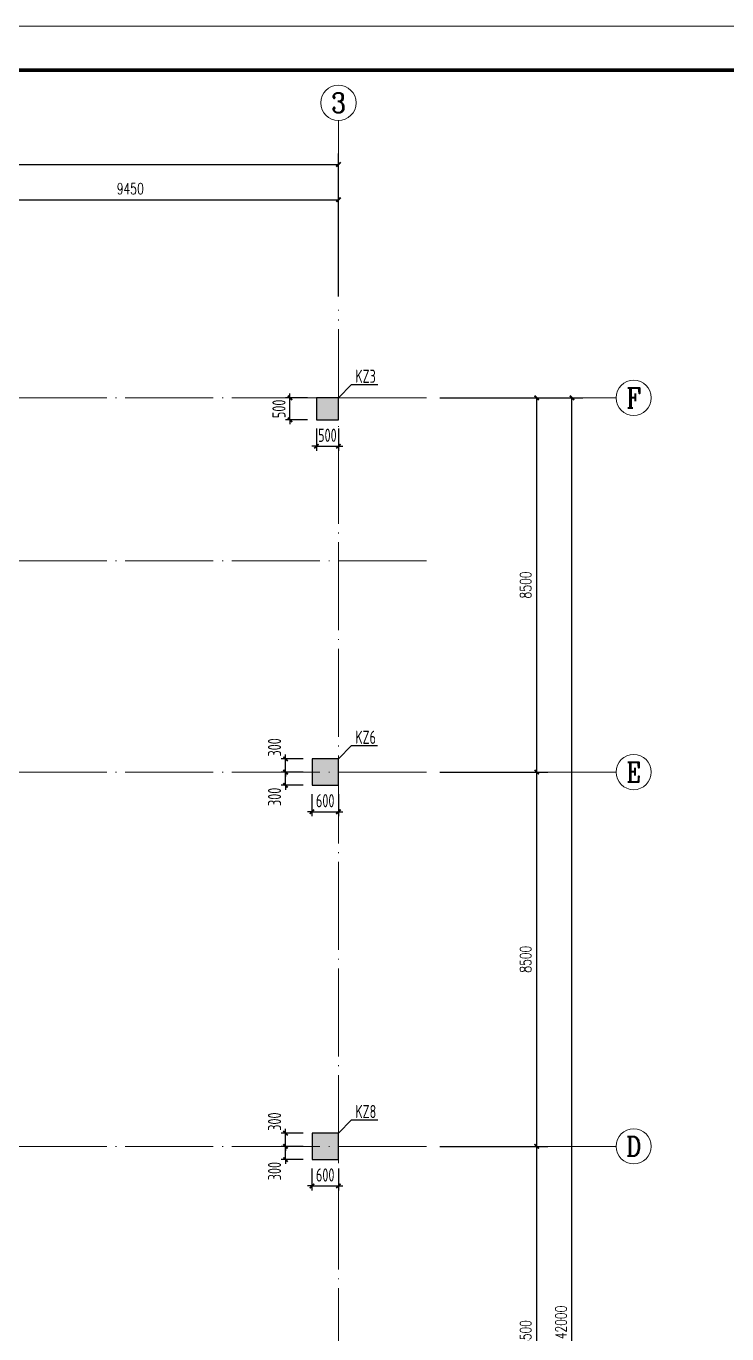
# Model space of a CAD drawing. Extents: x 3968514 to 5230306, y -516551 to -228246.
# Drawn here: x 4784034 to 4799936, y -329853 to -300153 of the extents above; entities that cross this region are included whole.
import ezdxf
from ezdxf.enums import TextEntityAlignment as Align

# ---------------------------------------------------------------- set-up
doc = ezdxf.new("R2010")
doc.units = 0
doc.header["$LTSCALE"] = 1000
doc.header["$MEASUREMENT"] = 0
doc.linetypes.add('DOTE', pattern=[2.42, 2, -0.2, 0.02, -0.2])
for name, color, linetype, lineweight in [('AXIS', 3, 'Continuous', 15), ('AXIS_TEXT', 7, 'Continuous', 15), ('COLU-DIM', 3, 'Continuous', 25), ('COLU-HATCH', 251, 'Continuous', 25), ('COLU-TEXT', 2, 'Continuous', 25), ('DOTE', 1, 'DOTE', 9), ('FRAME', 3, 'Continuous', 18)]:
    doc.layers.add(name, color=color, linetype=linetype, lineweight=lineweight)
doc.layers.add('COLU', color=7, linetype='Continuous')
doc.styles.add('_TCH_AXIS', font='COMPLEX', dxfattribs={"bigfont": 'GBCBIG'})
doc.styles.add('_TCH_DIM_T3', font='SIMPLEX.shx', dxfattribs={"width": 0.7, "bigfont": 'GBCBIG.shx'})
doc.styles.add('COMPLEX', font='COMPLEX')
doc.styles.add('FromPkpm', font='Tssdeng.shx', dxfattribs={"width": 0.7, "bigfont": 'hztxt.shx'})
doc.dimstyles.new('_TCH_ARCH&&100', dxfattribs={"dimtxt": 255, "dimasz": 100, "dimexe": 250, "dimexo": 300, "dimgap": 122.5, "dimtad": 1, "dimdec": 0, "dimzin": 0, "dimdsep": 46, "dimtxsty": '_TCH_DIM_T3', "dimblk": 'ARCHTICK', "dimcen": 0.09, "dimclrt": 7, "dimazin": 2, "dimtfac": 1, "dimtdec": 0, "dimtix": 1, "dimtmove": 2, "dimatfit": 3, "dimfxl": 150, "dimtolj": 1, "dimtzin": 0, "dimarcsym": 0})
doc.dimstyles.new('Pkpm_1', dxfattribs={"dimtxt": 250, "dimasz": 100, "dimexe": 100, "dimexo": 0.0625, "dimgap": 100, "dimtad": 1, "dimdec": 0, "dimrnd": 1, "dimzin": 0, "dimdsep": 46, "dimtxsty": 'FromPkpm', "dimblk1": 'ARCHTICK', "dimblk2": 'ARCHTICK', "dimsah": 1, "dimcen": 0.09, "dimdle": 100, "dimadec": 0, "dimazin": 0, "dimtfac": 1, "dimtdec": 0, "dimtix": 1, "dimtmove": 2, "dimatfit": 1, "dimfxl": 1, "dimtolj": 1, "dimtzin": 0, "dimarcsym": 0})

# ---------------------------------------------------------------- blocks, each defined once
blk = doc.blocks.new('A$C0B803521')
at = {"layer": 'FRAME', "lineweight": 18}
blk.add_line((-15943, 93652), (-100043, 93652), dxfattribs=at)
at = {"layer": 'FRAME', "lineweight": 140}
blk.add_line((-16943, 92652), (-97543, 92652), dxfattribs=at)
blk = doc.blocks.new('_ArchTick')
at = {"color": 0, "linetype": 'ByBlock', "const_width": 0.4}
blk.add_lwpolyline([(-0.5, -0.5), (0.5, 0.5)], dxfattribs=at)
blk = doc.blocks.new('*D503')
at = {"layer": 'COLU-DIM', "color": 0, "lineweight": -2, "transparency": 16777216}
for p, q in [((4789921, -325295), (4789921, -325195)), ((4790321, -325295), (4789821, -325295)), ((4789921, -325595), (4789921, -325295)), ((4790321, -325595), (4789821, -325595)), ((4789921, -325595), (4789921, -325695))]:
    blk.add_line(p, q, dxfattribs=at)
at = {"layer": 'Defpoints', "color": 0, "transparency": 16777216}
for p in [(4789921, -325295), (4790521, -325295), (4790521, -325595)]:
    blk.add_point(p, dxfattribs=at)
at = {"layer": 'COLU-DIM', "color": 0, "lineweight": -2, "transparency": 16777216, "xscale": 100, "yscale": 100, "zscale": 100}
for p, rotation in [((4789921, -325295), 270), ((4789921, -325595), 90)]:
    blk.add_blockref('_ArchTick', p, dxfattribs=dict(at, rotation=rotation))
at = {"layer": 'COLU-DIM', "color": 7, "transparency": 16777216, "insert": (4789671, -325033), "char_height": 300, "attachment_point": 5, "rotation": 90, "style": 'FromPkpm'}
blk.add_mtext('\\A1;300', dxfattribs=at)
blk = doc.blocks.new('*D502')
at = {"layer": 'COLU-DIM', "color": 0, "lineweight": -2, "transparency": 16777216}
for p, q in [((4789921, -325595), (4789921, -325495)), ((4790321, -325595), (4789821, -325595)), ((4789921, -325895), (4789921, -325595)), ((4790321, -325895), (4789821, -325895)), ((4789921, -325895), (4789921, -325995))]:
    blk.add_line(p, q, dxfattribs=at)
at = {"layer": 'Defpoints', "color": 0, "transparency": 16777216}
for p in [(4789921, -325595), (4790521, -325595), (4790521, -325895)]:
    blk.add_point(p, dxfattribs=at)
at = {"layer": 'COLU-DIM', "color": 0, "lineweight": -2, "transparency": 16777216, "xscale": 100, "yscale": 100, "zscale": 100}
for p, rotation in [((4789921, -325595), 270), ((4789921, -325895), 90)]:
    blk.add_blockref('_ArchTick', p, dxfattribs=dict(at, rotation=rotation))
at = {"layer": 'COLU-DIM', "color": 7, "transparency": 16777216, "insert": (4789671, -326157), "char_height": 300, "attachment_point": 5, "rotation": 90, "style": 'FromPkpm'}
blk.add_mtext('\\A1;300', dxfattribs=at)
blk = doc.blocks.new('*D500')
at = {"layer": 'COLU-DIM', "color": 0, "lineweight": -2, "transparency": 16777216}
for p, q in [((4790621, -309295), (4790621, -309795)), ((4791121, -309295), (4791121, -309795)), ((4790621, -309695), (4790521, -309695)), ((4790621, -309695), (4791121, -309695)), ((4791121, -309695), (4791221, -309695))]:
    blk.add_line(p, q, dxfattribs=at)
at = {"layer": 'Defpoints', "color": 0, "transparency": 16777216}
for p in [(4790621, -309095), (4791121, -309095), (4791121, -309695)]:
    blk.add_point(p, dxfattribs=at)
at = {"layer": 'COLU-DIM', "color": 0, "lineweight": -2, "transparency": 16777216, "xscale": 100, "yscale": 100, "zscale": 100}
blk.add_blockref('_ArchTick', (4790621, -309695), dxfattribs=at)
at = {"layer": 'COLU-DIM', "color": 0, "lineweight": -2, "transparency": 16777216, "xscale": 100, "yscale": 100, "zscale": 100, "rotation": 180}
blk.add_blockref('_ArchTick', (4791121, -309695), dxfattribs=at)
at = {"layer": 'COLU-DIM', "color": 7, "transparency": 16777216, "insert": (4790871, -309445), "char_height": 300, "attachment_point": 5, "style": 'FromPkpm'}
blk.add_mtext('\\A1;500', dxfattribs=at)
blk = doc.blocks.new('*D499')
at = {"layer": 'COLU-DIM', "color": 0, "lineweight": -2, "transparency": 16777216}
for p, q in [((4790521, -326095), (4790521, -326595)), ((4791121, -326095), (4791121, -326595)), ((4790521, -326495), (4790421, -326495)), ((4790521, -326495), (4791121, -326495)), ((4791121, -326495), (4791221, -326495))]:
    blk.add_line(p, q, dxfattribs=at)
at = {"layer": 'Defpoints', "color": 0, "transparency": 16777216}
for p in [(4790521, -325895), (4791121, -325895), (4791121, -326495)]:
    blk.add_point(p, dxfattribs=at)
at = {"layer": 'COLU-DIM', "color": 0, "lineweight": -2, "transparency": 16777216, "xscale": 100, "yscale": 100, "zscale": 100}
blk.add_blockref('_ArchTick', (4790521, -326495), dxfattribs=at)
at = {"layer": 'COLU-DIM', "color": 0, "lineweight": -2, "transparency": 16777216, "xscale": 100, "yscale": 100, "zscale": 100, "rotation": 180}
blk.add_blockref('_ArchTick', (4791121, -326495), dxfattribs=at)
at = {"layer": 'COLU-DIM', "color": 7, "transparency": 16777216, "insert": (4790821, -326245), "char_height": 300, "attachment_point": 5, "style": 'FromPkpm'}
blk.add_mtext('\\A1;600', dxfattribs=at)
blk = doc.blocks.new('*D496')
at = {"layer": 'COLU-DIM', "color": 0, "lineweight": -2, "transparency": 16777216}
for p, q in [((4790521, -317595), (4790521, -318095)), ((4791121, -317595), (4791121, -318095)), ((4790521, -317995), (4790421, -317995)), ((4790521, -317995), (4791121, -317995)), ((4791121, -317995), (4791221, -317995))]:
    blk.add_line(p, q, dxfattribs=at)
at = {"layer": 'Defpoints', "color": 0, "transparency": 16777216}
for p in [(4790521, -317395), (4791121, -317395), (4791121, -317995)]:
    blk.add_point(p, dxfattribs=at)
at = {"layer": 'COLU-DIM', "color": 0, "lineweight": -2, "transparency": 16777216, "xscale": 100, "yscale": 100, "zscale": 100}
blk.add_blockref('_ArchTick', (4790521, -317995), dxfattribs=at)
at = {"layer": 'COLU-DIM', "color": 0, "lineweight": -2, "transparency": 16777216, "xscale": 100, "yscale": 100, "zscale": 100, "rotation": 180}
blk.add_blockref('_ArchTick', (4791121, -317995), dxfattribs=at)
at = {"layer": 'COLU-DIM', "color": 7, "transparency": 16777216, "insert": (4790821, -317745), "char_height": 300, "attachment_point": 5, "style": 'FromPkpm'}
blk.add_mtext('\\A1;600', dxfattribs=at)
blk = doc.blocks.new('*D495')
at = {"layer": 'COLU-DIM', "color": 0, "lineweight": -2, "transparency": 16777216}
for p, q in [((4790321, -317095), (4789821, -317095)), ((4789921, -317095), (4789921, -316995)), ((4789921, -317395), (4789921, -317095)), ((4790321, -317395), (4789821, -317395)), ((4789921, -317395), (4789921, -317495))]:
    blk.add_line(p, q, dxfattribs=at)
at = {"layer": 'Defpoints', "color": 0, "transparency": 16777216}
for p in [(4789921, -317095), (4790521, -317095), (4790521, -317395)]:
    blk.add_point(p, dxfattribs=at)
at = {"layer": 'COLU-DIM', "color": 0, "lineweight": -2, "transparency": 16777216, "xscale": 100, "yscale": 100, "zscale": 100}
for p, rotation in [((4789921, -317095), 270), ((4789921, -317395), 90)]:
    blk.add_blockref('_ArchTick', p, dxfattribs=dict(at, rotation=rotation))
at = {"layer": 'COLU-DIM', "color": 7, "transparency": 16777216, "insert": (4789671, -317657), "char_height": 300, "attachment_point": 5, "rotation": 90, "style": 'FromPkpm'}
blk.add_mtext('\\A1;300', dxfattribs=at)
blk = doc.blocks.new('*D493')
at = {"layer": 'COLU-DIM', "color": 0, "lineweight": -2, "transparency": 16777216}
for p, q in [((4790321, -316795), (4789821, -316795)), ((4789921, -316795), (4789921, -316695)), ((4789921, -317095), (4789921, -316795)), ((4790321, -317095), (4789821, -317095)), ((4789921, -317095), (4789921, -317195))]:
    blk.add_line(p, q, dxfattribs=at)
at = {"layer": 'Defpoints', "color": 0, "transparency": 16777216}
for p in [(4789921, -316795), (4790521, -316795), (4790521, -317095)]:
    blk.add_point(p, dxfattribs=at)
at = {"layer": 'COLU-DIM', "color": 0, "lineweight": -2, "transparency": 16777216, "xscale": 100, "yscale": 100, "zscale": 100}
for p, rotation in [((4789921, -316795), 270), ((4789921, -317095), 90)]:
    blk.add_blockref('_ArchTick', p, dxfattribs=dict(at, rotation=rotation))
at = {"layer": 'COLU-DIM', "color": 7, "transparency": 16777216, "insert": (4789671, -316533), "char_height": 300, "attachment_point": 5, "rotation": 90, "style": 'FromPkpm'}
blk.add_mtext('\\A1;300', dxfattribs=at)
blk = doc.blocks.new('*D489')
at = {"layer": 'COLU-DIM', "color": 0, "lineweight": -2, "transparency": 16777216}
for p, q in [((4790021, -308595), (4790021, -308495)), ((4790421, -308595), (4789921, -308595)), ((4790021, -309095), (4790021, -308595)), ((4790421, -309095), (4789921, -309095)), ((4790021, -309095), (4790021, -309195))]:
    blk.add_line(p, q, dxfattribs=at)
at = {"layer": 'Defpoints', "color": 0, "transparency": 16777216}
for p in [(4790021, -308595), (4790621, -308595), (4790621, -309095)]:
    blk.add_point(p, dxfattribs=at)
at = {"layer": 'COLU-DIM', "color": 0, "lineweight": -2, "transparency": 16777216, "xscale": 100, "yscale": 100, "zscale": 100}
for p, rotation in [((4790021, -308595), 270), ((4790021, -309095), 90)]:
    blk.add_blockref('_ArchTick', p, dxfattribs=dict(at, rotation=rotation))
at = {"layer": 'COLU-DIM', "color": 7, "transparency": 16777216, "insert": (4789771, -308845), "char_height": 300, "attachment_point": 5, "rotation": 90, "style": 'FromPkpm'}
blk.add_mtext('\\A1;500', dxfattribs=at)
blk = doc.blocks.new('_AXISO')
blk.add_circle((0, 0), 0.5)
at = {"layer": 'AXIS_TEXT', "style": 'COMPLEX', "width": 1.041667}
blk.add_attdef('A', text='', height=0.56, dxfattribs=at).set_placement((-0.25, -0.28), (0.25, -0.28), align=Align.FIT)
blk = doc.blocks.new('*D1344')
at = {"layer": 'AXIS', "color": 0, "lineweight": -2, "transparency": 16777216}
for p, q in [((0, 2300), (0, 5550)), ((17000, 2300), (17000, 5550)), ((0, 5300), (17000, 5300))]:
    blk.add_line(p, q, dxfattribs=at)
at = {"layer": 'Defpoints', "color": 0, "transparency": 16777216}
for p in [(17000, 5300), (0, 2000), (17000, 2000)]:
    blk.add_point(p, dxfattribs=at)
at = {"layer": 'AXIS', "color": 0, "lineweight": -2, "transparency": 16777216, "xscale": 100, "yscale": 100, "zscale": 100, "rotation": 180}
blk.add_blockref('_ArchTick', (0, 5300), dxfattribs=at)
at = {"layer": 'AXIS', "color": 0, "lineweight": -2, "transparency": 16777216, "xscale": 100, "yscale": 100, "zscale": 100}
blk.add_blockref('_ArchTick', (17000, 5300), dxfattribs=at)
at = {"layer": 'AXIS', "color": 7, "transparency": 16777216, "insert": (8500, 5550), "char_height": 255, "attachment_point": 5, "style": '_TCH_DIM_T3'}
blk.add_mtext('\\A1;17000', dxfattribs=at)
blk = doc.blocks.new('*D1346')
at = {"layer": 'AXIS', "color": 0, "lineweight": -2, "transparency": 16777216}
for p, q in [((7550, 2300), (7550, 4750)), ((7550, 4500), (17000, 4500)), ((17000, 2300), (17000, 4750))]:
    blk.add_line(p, q, dxfattribs=at)
at = {"layer": 'Defpoints', "color": 0, "transparency": 16777216}
for p in [(17000, 4500), (7550, 2000), (17000, 2000)]:
    blk.add_point(p, dxfattribs=at)
at = {"layer": 'AXIS', "color": 0, "lineweight": -2, "transparency": 16777216, "xscale": 100, "yscale": 100, "zscale": 100, "rotation": 180}
blk.add_blockref('_ArchTick', (7550, 4500), dxfattribs=at)
at = {"layer": 'AXIS', "color": 0, "lineweight": -2, "transparency": 16777216, "xscale": 100, "yscale": 100, "zscale": 100}
blk.add_blockref('_ArchTick', (17000, 4500), dxfattribs=at)
at = {"layer": 'AXIS', "color": 7, "transparency": 16777216, "insert": (12275, 4750), "char_height": 255, "attachment_point": 5, "style": '_TCH_DIM_T3'}
blk.add_mtext('\\A1;9450', dxfattribs=at)
blk = doc.blocks.new('*D1347')
at = {"layer": 'AXIS', "color": 0, "lineweight": -2, "transparency": 16777216}
for p, q in [((19300, 0), (22550, 0)), ((22300, -42000), (22300, 0)), ((19300, -42000), (22550, -42000))]:
    blk.add_line(p, q, dxfattribs=at)
at = {"layer": 'Defpoints', "color": 0, "transparency": 16777216}
for p in [(19000, 0), (22300, 0), (19000, -42000)]:
    blk.add_point(p, dxfattribs=at)
at = {"layer": 'AXIS', "color": 0, "lineweight": -2, "transparency": 16777216, "xscale": 100, "yscale": 100, "zscale": 100}
for p, rotation in [((22300, 0), 90), ((22300, -42000), 270)]:
    blk.add_blockref('_ArchTick', p, dxfattribs=dict(at, rotation=rotation))
at = {"layer": 'AXIS', "color": 7, "transparency": 16777216, "insert": (22050, -21000), "char_height": 255, "attachment_point": 5, "rotation": 90, "style": '_TCH_DIM_T3'}
blk.add_mtext('\\A1;42000', dxfattribs=at)
blk = doc.blocks.new('*D1350')
at = {"layer": 'AXIS', "color": 0, "lineweight": -2, "transparency": 16777216}
for p, q in [((19300, -17000), (21750, -17000)), ((21500, -25500), (21500, -17000)), ((19300, -25500), (21750, -25500))]:
    blk.add_line(p, q, dxfattribs=at)
at = {"layer": 'Defpoints', "color": 0, "transparency": 16777216}
for p in [(19000, -17000), (21500, -17000), (19000, -25500)]:
    blk.add_point(p, dxfattribs=at)
at = {"layer": 'AXIS', "color": 0, "lineweight": -2, "transparency": 16777216, "xscale": 100, "yscale": 100, "zscale": 100}
for p, rotation in [((21500, -17000), 90), ((21500, -25500), 270)]:
    blk.add_blockref('_ArchTick', p, dxfattribs=dict(at, rotation=rotation))
at = {"layer": 'AXIS', "color": 7, "transparency": 16777216, "insert": (21250, -21250), "char_height": 255, "attachment_point": 5, "rotation": 90, "style": '_TCH_DIM_T3'}
blk.add_mtext('\\A1;8500', dxfattribs=at)
blk = doc.blocks.new('*D1351')
at = {"layer": 'AXIS', "color": 0, "lineweight": -2, "transparency": 16777216}
for p, q in [((19300, -8500), (21750, -8500)), ((21500, -17000), (21500, -8500)), ((19300, -17000), (21750, -17000))]:
    blk.add_line(p, q, dxfattribs=at)
at = {"layer": 'Defpoints', "color": 0, "transparency": 16777216}
for p in [(19000, -8500), (21500, -8500), (19000, -17000)]:
    blk.add_point(p, dxfattribs=at)
at = {"layer": 'AXIS', "color": 0, "lineweight": -2, "transparency": 16777216, "xscale": 100, "yscale": 100, "zscale": 100}
for p, rotation in [((21500, -8500), 90), ((21500, -17000), 270)]:
    blk.add_blockref('_ArchTick', p, dxfattribs=dict(at, rotation=rotation))
at = {"layer": 'AXIS', "color": 7, "transparency": 16777216, "insert": (21250, -12750), "char_height": 255, "attachment_point": 5, "rotation": 90, "style": '_TCH_DIM_T3'}
blk.add_mtext('\\A1;8500', dxfattribs=at)
blk = doc.blocks.new('*D1352')
at = {"layer": 'AXIS', "color": 0, "lineweight": -2, "transparency": 16777216}
for p, q in [((19300, 0), (21750, 0)), ((21500, -8500), (21500, 0)), ((19300, -8500), (21750, -8500))]:
    blk.add_line(p, q, dxfattribs=at)
at = {"layer": 'Defpoints', "color": 0, "transparency": 16777216}
for p in [(19000, 0), (21500, 0), (19000, -8500)]:
    blk.add_point(p, dxfattribs=at)
at = {"layer": 'AXIS', "color": 0, "lineweight": -2, "transparency": 16777216, "xscale": 100, "yscale": 100, "zscale": 100}
for p, rotation in [((21500, 0), 90), ((21500, -8500), 270)]:
    blk.add_blockref('_ArchTick', p, dxfattribs=dict(at, rotation=rotation))
at = {"layer": 'AXIS', "color": 7, "transparency": 16777216, "insert": (21250, -4250), "char_height": 255, "attachment_point": 5, "rotation": 90, "style": '_TCH_DIM_T3'}
blk.add_mtext('\\A1;8500', dxfattribs=at)
blk = doc.blocks.new('A$Cbcbeac01')
at = {"layer": 'AXIS'}
for p, q in [((17000, 2300), (17000, 6300)), ((19300, 0), (23300, 0)), ((19300, -8500), (23300, -8500)), ((19300, -17000), (23300, -17000))]:
    blk.add_line(p, q, dxfattribs=at)
at = {"layer": 'DOTE'}
for p, q in [((17000, -44000), (17000, 2000)), ((19000, 0), (-2000, 0)), ((19000, -8500), (-2000, -8500)), ((19000, -17000), (-2000, -17000))]:
    blk.add_line(p, q, dxfattribs=at)
at = {"layer": 'AXIS'}
ref = blk.add_blockref('_AXISO', (17000, 6700), dxfattribs=dict(at, xscale=800, yscale=800, zscale=800))
ref.add_attrib('A', '3', dxfattribs={"layer": 'AXIS_TEXT', "height": 453.8, "style": '_TCH_AXIS', "width": 1.084746}).set_placement((16835.9, 6473.1), (17164.1, 6473.1), align=Align.FIT)
ref = blk.add_blockref('_AXISO', (23700, 0), dxfattribs=dict(at, xscale=800, yscale=800, zscale=800))
ref.add_attrib('A', 'F', dxfattribs={"layer": 'AXIS_TEXT', "height": 448.3, "style": '_TCH_AXIS', "width": 0.982456}).set_placement((23532.2, -224.2), (23867.8, -224.2), align=Align.FIT)
ref = blk.add_blockref('_AXISO', (23700, -8500), dxfattribs=dict(at, xscale=800, yscale=800, zscale=800))
ref.add_attrib('A', 'E', dxfattribs={"layer": 'AXIS_TEXT', "height": 448.3, "style": '_TCH_AXIS', "width": 0.982456}).set_placement((23532.2, -8724.2), (23867.8, -8724.2), align=Align.FIT)
ref = blk.add_blockref('_AXISO', (23700, -17000), dxfattribs=dict(at, xscale=800, yscale=800, zscale=800))
ref.add_attrib('A', 'D', dxfattribs={"layer": 'AXIS_TEXT', "height": 448.3, "style": '_TCH_AXIS', "width": 0.924665}).set_placement((23532.2, -17224.2), (23867.8, -17224.2), align=Align.FIT)
for p1, p2, distance, picture, middle in [((0, 2000), (17000, 2000), 3300, '*D1344', (8500, 5550)), ((7550, 2000), (17000, 2000), 2500, '*D1346', (12275, 4750)), ((19000, -42000), (19000, 0), -3300, '*D1347', (22050, -21000)), ((19000, -8500), (19000, 0), -2500, '*D1352', (21250, -4250)), ((19000, -17000), (19000, -8500), -2500, '*D1351', (21250, -12750)), ((19000, -25500), (19000, -17000), -2500, '*D1350', (21250, -21250))]:
    dim = blk.add_aligned_dim(p1=p1, p2=p2, distance=distance, dimstyle='_TCH_ARCH&&100', dxfattribs=at)
    dim.commit()
    dim.dimension.update_dxf_attribs({"geometry": picture, "text_midpoint": middle})

msp = doc.modelspace()

# ---------------------------------------------------------------- hatches: boundary and pattern name
at = {"layer": 'COLU-HATCH', "transparency": 33554687}
for points in [[(4791121.45576, -309094.70408), (4791121.45576, -308594.70408), (4790621.45576, -308594.70408), (4790621.45576, -309094.70408)], [(4791121.45576, -317394.70408), (4791121.45576, -316794.70408), (4790521.45576, -316794.70408), (4790521.45576, -317394.70408)], [(4791121.45576, -325894.70408), (4791121.45576, -325294.70408), (4790521.45576, -325294.70408), (4790521.45576, -325894.70408)]]:
    msp.add_hatch(color=256, dxfattribs=at).paths.add_polyline_path(points, flags=0)

# ---------------------------------------------------------------- linework, layer by layer
at = {"layer": 'COLU', "elevation": -0.30417}
for points in [[(4791121.45576, -309094.70408), (4791121.45576, -308594.70408), (4790621.45576, -308594.70408), (4790621.45576, -309094.70408)], [(4791121.45576, -317394.70408), (4791121.45576, -316794.70408), (4790521.45576, -316794.70408), (4790521.45576, -317394.70408)], [(4791121.45576, -325894.70408), (4791121.45576, -325294.70408), (4790521.45576, -325294.70408), (4790521.45576, -325894.70408)]]:
    msp.add_lwpolyline(points, close=True, dxfattribs=at)
at = {"layer": 'COLU-TEXT'}
for p, q in [((4791121.45576, -308594.70408, -0.30417), (4791421.45576, -308294.70408, -0.30417)), ((4791421.45576, -308294.70408, -0.30417), (4792012.65497, -308294.70408, -0.30417)), ((4791121.45576, -316794.70408, -0.30417), (4791421.45576, -316494.70408, -0.30417)), ((4791421.45576, -316494.70408, -0.30417), (4792004.77997, -316494.70408, -0.30417)), ((4791121.45576, -325294.70408, -0.30417), (4791421.45576, -324994.70408, -0.30417)), ((4791421.45576, -324994.70408, -0.30417), (4792012.65497, -324994.70408, -0.30417))]:
    msp.add_line(p, q, dxfattribs=at)
at = {"layer": 'DOTE'}
msp.add_line((4793121.45576, -312294.70408, -0.30417), (4772121.45576, -312294.70408, -0.30417), dxfattribs=at)

# ---------------------------------------------------------------- block references
for name, p in [('A$C0B803521', (4860630.60781, -393805.3043)), ('A$Cbcbeac01', (4774121.45576, -308594.70505, -0.30417))]:
    msp.add_blockref(name, p)

# ---------------------------------------------------------------- texts
at = {"layer": 'COLU-TEXT', "style": 'FromPkpm', "width": 0.7}
for s, p in [('KZ3', (4791504.45576, -308254.70408, -0.30417)), ('KZ6', (4791504.45576, -316454.70408, -0.30417)), ('KZ8', (4791504.45576, -324954.70408, -0.30417))]:
    msp.add_text(s, height=300, dxfattribs=at).set_placement(p)

# ---------------------------------------------------------------- dimensions: what is measured, and where the dimension line sits
at = {"layer": 'COLU-DIM'}
for p1, p2, distance, picture, middle in [((4790621.45576, -309094.70408, -0.30417), (4790621.45576, -308594.70408, -0.30417), 600, '*D489', (4789771.45576, -308844.70408, -0.30417)), ((4790621.45576, -309094.70408, -0.30417), (4791121.45576, -309094.70408, -0.30417), -600, '*D500', (4790871.45576, -309444.70408, -0.30417)), ((4790521.45576, -317394.70408, -0.30417), (4791121.45576, -317394.70408, -0.30417), -600, '*D496', (4790821.45576, -317744.70408, -0.30417)), ((4790521.45576, -325894.70408, -0.30417), (4791121.45576, -325894.70408, -0.30417), -600, '*D499', (4790821.45576, -326244.70408, -0.30417))]:
    dim = msp.add_aligned_dim(p1=p1, p2=p2, distance=distance, dimstyle='Pkpm_1', override={"dimscale": 1, "dimtxt": 300, "dimasz": 100, "dimexe": 100, "dimexo": 200, "dimtad": 1, "dimjust": 0, "dimtih": 0, "dimtoh": 0, "dimdle": 100, "dimclrt": 7, "dimtix": 1, "dimtmove": 2, "dimatfit": 3}, dxfattribs=at)
    dim.commit()
    dim.dimension.update_dxf_attribs({"geometry": picture, "text_midpoint": middle})
for base, p1, p2, picture, middle in [((4789921.45576, -316794.70408, -0.30417), (4790521.45576, -317094.70408, -0.30417), (4790521.45576, -316794.70408, -0.30417), '*D493', (4789671.45576, -316532.70408, -0.30417)), ((4789921.45576, -317094.70408, -0.30417), (4790521.45576, -317394.70408, -0.30417), (4790521.45576, -317094.70408, -0.30417), '*D495', (4789671.45576, -317656.70408, -0.30417)), ((4789921.45576, -325294.70408, -0.30417), (4790521.45576, -325594.70408, -0.30417), (4790521.45576, -325294.70408, -0.30417), '*D503', (4789671.45576, -325032.70408, -0.30417)), ((4789921.45576, -325594.70408, -0.30417), (4790521.45576, -325894.70408, -0.30417), (4790521.45576, -325594.70408, -0.30417), '*D502', (4789671.45576, -326156.70408, -0.30417))]:
    dim = msp.add_linear_dim(base=base, p1=p1, p2=p2, angle=90, dimstyle='Pkpm_1', override={"dimscale": 1, "dimtxt": 300, "dimasz": 100, "dimexe": 100, "dimexo": 200, "dimtad": 1, "dimtih": 0, "dimtoh": 0, "dimdle": 100, "dimclrt": 7}, dxfattribs=at)
    dim.commit()
    dim.dimension.update_dxf_attribs({"geometry": picture, "text_midpoint": middle, "dimtype": 129})

doc.saveas('drawing.dxf')
